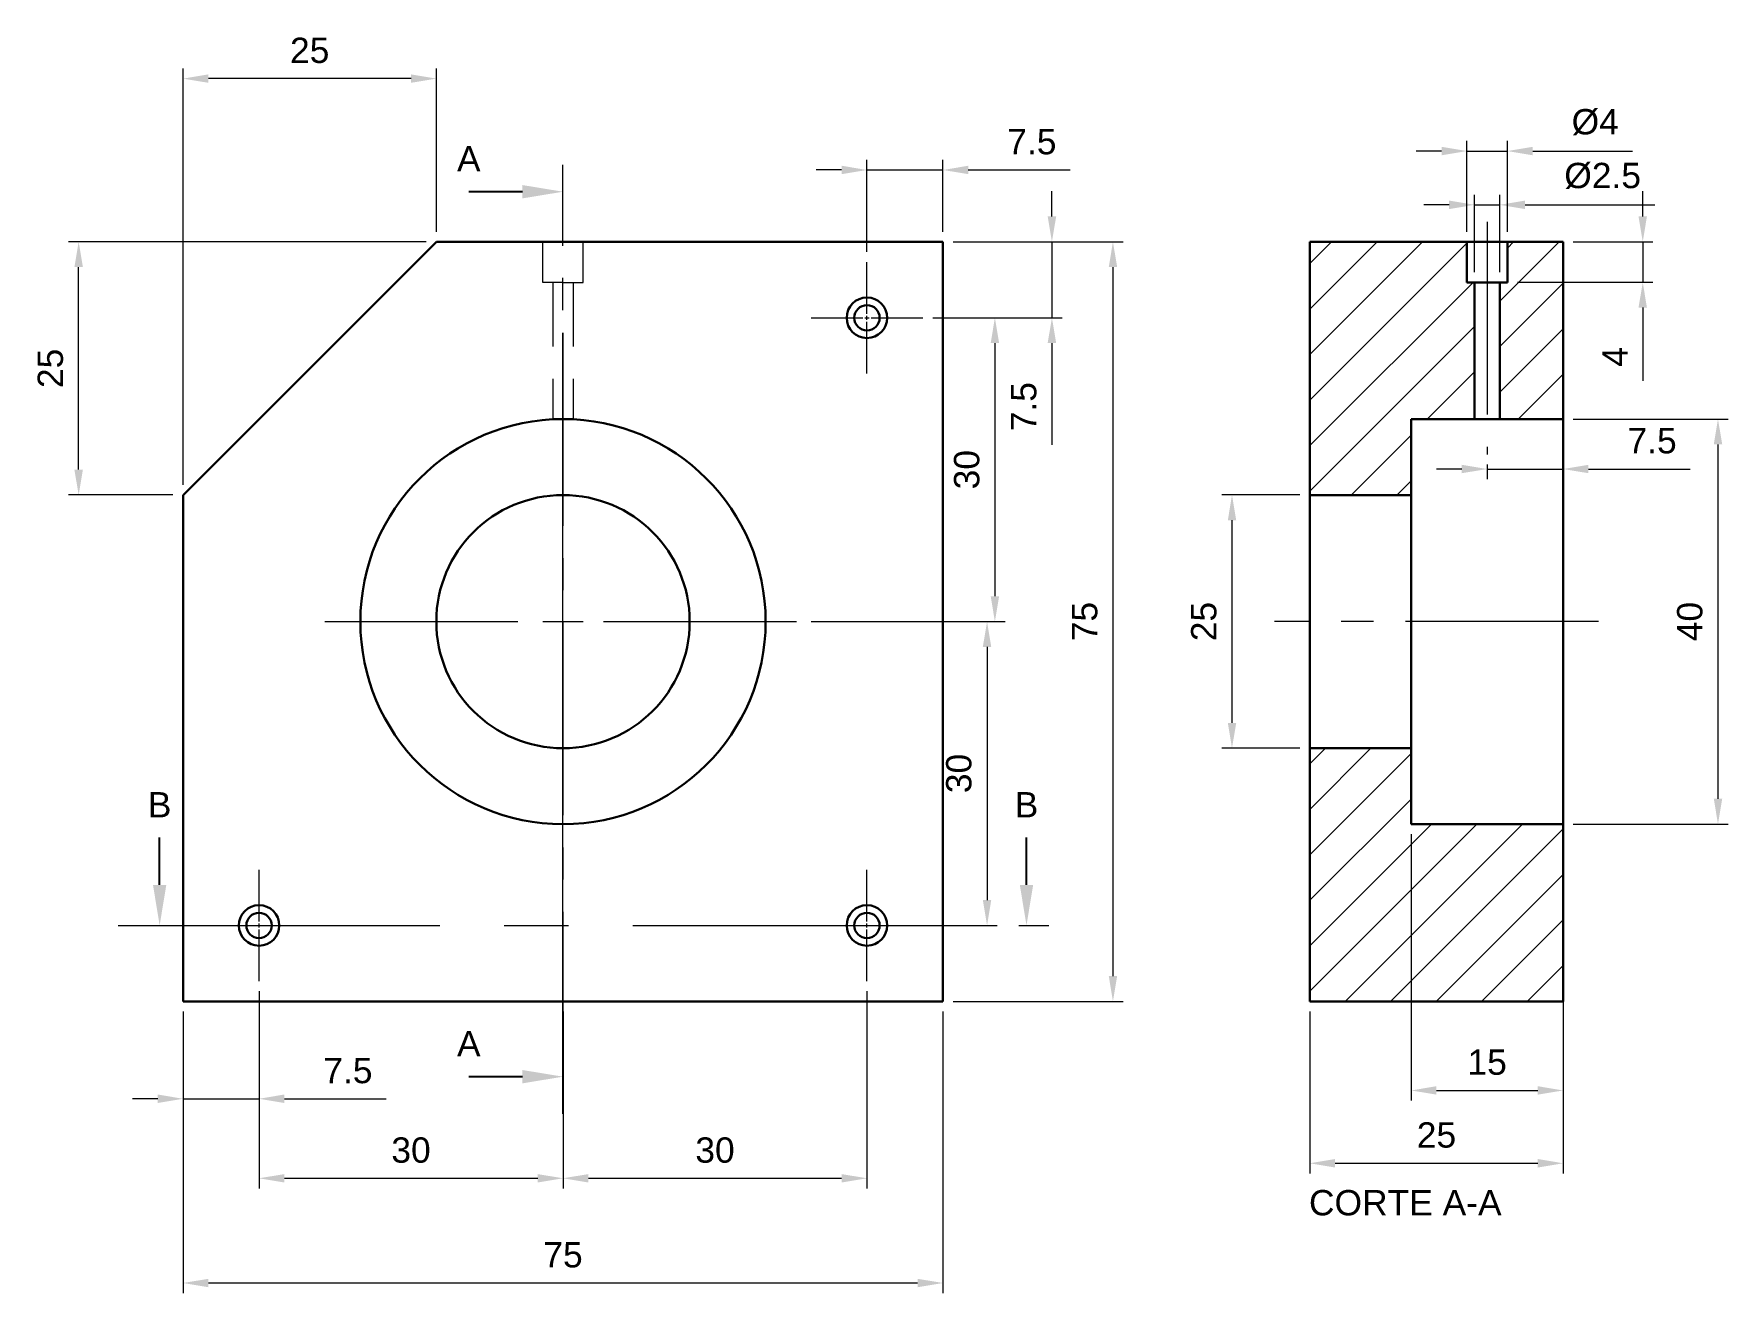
# Model space of a CAD drawing. Header units: millimetres. Extents: x 3311 to 5357, y 1656 to 1960.
# Drawn here: x 3311.4 to 3478.6, y 1717.1 to 1841.5 of the extents above.
import ezdxf
from ezdxf import colors
from ezdxf.entities.mleader import LeaderData, LeaderLine
from ezdxf.math import Vec2, Vec3

# ---------------------------------------------------------------- set-up
doc = ezdxf.new("R2010")
doc.units = ezdxf.units.MM
for name, pattern in [('CENTER', [50.8, 31.75, -6.35, 6.35, -6.35]), ('CENTER2', [28.575, 19.05, -3.175, 3.175, -3.175]), ('DASHED2', [9.525, 6.35, -3.175])]:
    doc.linetypes.add(name, pattern=pattern)
for name, color, linetype, lineweight in [('Centro', 1, 'CENTER', 5), ('CONTORNO 1', 3, 'Continuous', 30), ('COTA', 1, 'Continuous', 13), ('HACHURA', 1, 'Continuous', 13), ('TEXTO 1', 2, 'Continuous', 25), ('TRACEJADA', 1, 'DASHED2', 13)]:
    doc.layers.add(name, color=color, linetype=linetype, lineweight=lineweight)
doc.styles.get("Standard").update_dxf_attribs({"font": 'arial.ttf'})
doc.dimstyles.new('PADRÃO', dxfattribs={"dimtxt": 2.5, "dimasz": 2.5, "dimexe": 1, "dimexo": 1, "dimgap": 1.5, "dimtad": 1, "dimdsep": 46, "dimtxsty": 'Standard', "dimcen": 2.5, "dimclrd": 1, "dimclre": 1, "dimclrt": 2, "dimadec": 0, "dimazin": 2, "dimtfac": 1, "dimtmove": 0, "dimatfit": 3, "dimfxl": 0, "dimlwd": -1, "dimlwe": -1, "dimarcsym": 0})

# ---------------------------------------------------------------- blocks, each defined once
blk = doc.blocks.new('*U11')
at = {"layer": 'Centro', "color": 0, "linetype": 'CENTER2'}
blk.add_line((0, -34.75), (0, 34.75), dxfattribs=at)
blk = doc.blocks.new('*U12')
at = {"layer": 'Centro', "color": 0, "linetype": 'CENTER2'}
for p, q in [((0, 4), (0, 23.5)), ((-23.5, 0), (-4, 0)), ((4, 0), (23.5, 0)), ((0, -23.5), (0, -4))]:
    blk.add_line(p, q, dxfattribs=at)
at = {"layer": 'Centro', "color": 0, "linetype": 'Continuous'}
for p, q in [((0, -2), (0, 2)), ((-2, 0), (2, 0))]:
    blk.add_line(p, q, dxfattribs=at)
blk = doc.blocks.new('*U13')
at = {"layer": 'Centro', "color": 0, "linetype": 'CENTER2'}
blk.add_line((0, 34.75), (0, -34.75), dxfattribs=at)
blk = doc.blocks.new('*U14')
at = {"layer": 'Centro', "color": 0, "linetype": 'CENTER2'}
blk.add_line((0, -48.62), (0, 45.09), dxfattribs=at)
blk = doc.blocks.new('*U16')
at = {"layer": 'Centro', "color": 0, "linetype": 'CENTER2'}
for p, q in [((0, 0.4), (0, 5.5)), ((-5.5, 0), (-0.4, 0)), ((0.4, 0), (5.5, 0)), ((0, -5.5), (0, -0.4))]:
    blk.add_line(p, q, dxfattribs=at)
at = {"layer": 'Centro', "color": 0, "linetype": 'Continuous'}
for p, q in [((-0.2, 0), (0.2, 0)), ((0, -0.2), (0, 0.2))]:
    blk.add_line(p, q, dxfattribs=at)
blk = doc.blocks.new('*U17')
at = {"layer": 'Centro', "color": 0, "linetype": 'CENTER2'}
for p, q in [((0, 0.4), (0, 5.5)), ((-5.5, 0), (-0.4, 0)), ((0.4, 0), (5.5, 0)), ((0, -5.5), (0, -0.4))]:
    blk.add_line(p, q, dxfattribs=at)
at = {"layer": 'Centro', "color": 0, "linetype": 'Continuous'}
for p, q in [((-0.2, 0), (0.2, 0)), ((0, -0.2), (0, 0.2))]:
    blk.add_line(p, q, dxfattribs=at)
blk = doc.blocks.new('*U18')
at = {"layer": 'Centro', "color": 0, "linetype": 'CENTER2'}
for p, q in [((0, 0.4), (0, 5.5)), ((-5.5, 0), (-0.4, 0)), ((0.4, 0), (5.5, 0)), ((0, -5.5), (0, -0.4))]:
    blk.add_line(p, q, dxfattribs=at)
at = {"layer": 'Centro', "color": 0, "linetype": 'Continuous'}
for p, q in [((-0.2, 0), (0.2, 0)), ((0, -0.2), (0, 0.2))]:
    blk.add_line(p, q, dxfattribs=at)
blk = doc.blocks.new('*U19')
at = {"layer": 'Centro', "color": 0, "linetype": 'CENTER2'}
blk.add_line((16, 0), (-16, 0), dxfattribs=at)
blk = doc.blocks.new('*U21')
at = {"layer": 'Centro', "color": 0, "linetype": 'CENTER2'}
blk.add_line((0, 12.74), (0, -10.25), dxfattribs=at)
blk = doc.blocks.new('*D23')
at = {"layer": 'COTA', "color": 1}
for p, q in [((3326.1, 1744.92), (3326.1, 1717.11)), ((3401.1, 1744.92), (3401.1, 1717.11)), ((3328.6, 1718.11), (3398.6, 1718.11))]:
    blk.add_line(p, q, dxfattribs=at)
for points in [[(3328.6, 1718.52), (3328.6, 1717.69), (3326.1, 1718.11)], [(3398.6, 1718.52), (3398.6, 1717.69), (3401.1, 1718.11)]]:
    blk.add_solid(points, dxfattribs=at)
at = {"layer": 'Defpoints', "color": 0}
for p in [(3326.1, 1745.92), (3401.1, 1745.92), (3401.1, 1718.11)]:
    blk.add_point(p, dxfattribs=at)
at = {"layer": 'COTA', "color": 2, "insert": (3363.6, 1720.88), "char_height": 2.5, "attachment_point": 5}
blk.add_mtext('75', dxfattribs=at)
blk = doc.blocks.new('*D24')
at = {"layer": 'COTA', "color": 1}
for p, q in [((3333.6, 1746.92), (3333.6, 1727.45)), ((3363.6, 1744.92), (3363.6, 1727.45)), ((3336.1, 1728.45), (3361.1, 1728.45))]:
    blk.add_line(p, q, dxfattribs=at)
for points in [[(3336.1, 1728.86), (3336.1, 1728.03), (3333.6, 1728.45)], [(3361.1, 1728.86), (3361.1, 1728.03), (3363.6, 1728.45)]]:
    blk.add_solid(points, dxfattribs=at)
at = {"layer": 'Defpoints', "color": 0}
for p in [(3333.6, 1747.92), (3363.6, 1745.92), (3363.6, 1728.45)]:
    blk.add_point(p, dxfattribs=at)
at = {"layer": 'COTA', "color": 2, "insert": (3348.6, 1731.22), "char_height": 2.5, "attachment_point": 5}
blk.add_mtext('30', dxfattribs=at)
blk = doc.blocks.new('*D25')
at = {"layer": 'COTA', "color": 1}
for p, q in [((3393.6, 1746.92), (3393.6, 1727.45)), ((3363.6, 1744.92), (3363.6, 1727.45)), ((3366.1, 1728.45), (3391.1, 1728.45))]:
    blk.add_line(p, q, dxfattribs=at)
for points in [[(3366.1, 1728.86), (3366.1, 1728.03), (3363.6, 1728.45)], [(3391.1, 1728.86), (3391.1, 1728.03), (3393.6, 1728.45)]]:
    blk.add_solid(points, dxfattribs=at)
at = {"layer": 'Defpoints', "color": 0}
for p in [(3393.6, 1747.92), (3363.6, 1745.92), (3393.6, 1728.45)]:
    blk.add_point(p, dxfattribs=at)
at = {"layer": 'COTA', "color": 2, "insert": (3378.6, 1731.22), "char_height": 2.5, "attachment_point": 5}
blk.add_mtext('30', dxfattribs=at)
blk = doc.blocks.new('*D26')
at = {"layer": 'COTA', "color": 1}
for p, q in [((3333.6, 1746.92), (3333.6, 1735.3)), ((3326.1, 1744.92), (3326.1, 1735.3)), ((3323.6, 1736.3), (3321.1, 1736.3)), ((3326.1, 1736.3), (3333.6, 1736.3)), ((3336.1, 1736.3), (3346.15, 1736.3))]:
    blk.add_line(p, q, dxfattribs=at)
for points in [[(3323.6, 1736.72), (3323.6, 1735.88), (3326.1, 1736.3)], [(3336.1, 1736.72), (3336.1, 1735.88), (3333.6, 1736.3)]]:
    blk.add_solid(points, dxfattribs=at)
at = {"layer": 'Defpoints', "color": 0}
for p in [(3333.6, 1747.92), (3326.1, 1745.92), (3333.6, 1736.3)]:
    blk.add_point(p, dxfattribs=at)
at = {"layer": 'COTA', "color": 2, "insert": (3342.37, 1739.07), "char_height": 2.5, "attachment_point": 5}
blk.add_mtext('7.5', dxfattribs=at)
blk = doc.blocks.new('*D27')
at = {"layer": 'COTA', "color": 1}
for p, q in [((3350.1, 1820.92), (3314.8, 1820.92)), ((3315.8, 1798.42), (3315.8, 1818.42)), ((3325.1, 1795.92), (3314.8, 1795.92))]:
    blk.add_line(p, q, dxfattribs=at)
for points in [[(3315.38, 1818.42), (3316.22, 1818.42), (3315.8, 1820.92)], [(3315.38, 1798.42), (3316.22, 1798.42), (3315.8, 1795.92)]]:
    blk.add_solid(points, dxfattribs=at)
at = {"layer": 'Defpoints', "color": 0}
for p in [(3315.8, 1820.92), (3351.1, 1820.92), (3326.1, 1795.92)]:
    blk.add_point(p, dxfattribs=at)
at = {"layer": 'COTA', "color": 2, "insert": (3313.02, 1808.42), "char_height": 2.5, "attachment_point": 5, "rotation": 90}
blk.add_mtext('25', dxfattribs=at)
blk = doc.blocks.new('*D28')
at = {"layer": 'COTA', "color": 1}
for p, q in [((3326.1, 1796.92), (3326.1, 1838.03)), ((3351.1, 1821.92), (3351.1, 1838.03)), ((3348.6, 1837.03), (3328.6, 1837.03))]:
    blk.add_line(p, q, dxfattribs=at)
for points in [[(3328.6, 1837.45), (3328.6, 1836.62), (3326.1, 1837.03)], [(3348.6, 1837.45), (3348.6, 1836.62), (3351.1, 1837.03)]]:
    blk.add_solid(points, dxfattribs=at)
at = {"layer": 'Defpoints', "color": 0}
for p in [(3326.1, 1837.03), (3351.1, 1820.92), (3326.1, 1795.92)]:
    blk.add_point(p, dxfattribs=at)
at = {"layer": 'COTA', "color": 2, "insert": (3338.6, 1839.81), "char_height": 2.5, "attachment_point": 5}
blk.add_mtext('25', dxfattribs=at)
blk = doc.blocks.new('*D29')
at = {"layer": 'COTA', "color": 1}
for p, q in [((3391.1, 1828.01), (3388.6, 1828.01)), ((3393.6, 1819.92), (3393.6, 1829.01)), ((3393.6, 1828.01), (3401.1, 1828.01)), ((3401.1, 1821.92), (3401.1, 1829.01)), ((3403.6, 1828.01), (3413.65, 1828.01))]:
    blk.add_line(p, q, dxfattribs=at)
for points in [[(3391.1, 1828.43), (3391.1, 1827.6), (3393.6, 1828.01)], [(3403.6, 1828.43), (3403.6, 1827.6), (3401.1, 1828.01)]]:
    blk.add_solid(points, dxfattribs=at)
at = {"layer": 'Defpoints', "color": 0}
for p in [(3401.1, 1828.01), (3401.1, 1820.92), (3393.6, 1818.92)]:
    blk.add_point(p, dxfattribs=at)
at = {"layer": 'COTA', "color": 2, "insert": (3409.87, 1830.79), "char_height": 2.5, "attachment_point": 5}
blk.add_mtext('7.5', dxfattribs=at)
blk = doc.blocks.new('*D30')
at = {"layer": 'COTA', "color": 1}
for p, q in [((3411.85, 1823.42), (3411.85, 1825.92)), ((3402.1, 1820.92), (3412.85, 1820.92)), ((3411.85, 1820.92), (3411.85, 1813.42)), ((3400.1, 1813.42), (3412.85, 1813.42)), ((3411.85, 1810.92), (3411.85, 1800.87))]:
    blk.add_line(p, q, dxfattribs=at)
for points in [[(3411.43, 1823.42), (3412.27, 1823.42), (3411.85, 1820.92)], [(3411.43, 1810.92), (3412.27, 1810.92), (3411.85, 1813.42)]]:
    blk.add_solid(points, dxfattribs=at)
at = {"layer": 'Defpoints', "color": 0}
for p in [(3401.1, 1820.92), (3399.1, 1813.42), (3411.85, 1813.42)]:
    blk.add_point(p, dxfattribs=at)
at = {"layer": 'COTA', "color": 2, "insert": (3409.08, 1804.64), "char_height": 2.5, "attachment_point": 5, "rotation": 90}
blk.add_mtext('7.5', dxfattribs=at)
blk = doc.blocks.new('*D31')
at = {"layer": 'COTA', "color": 1}
for p, q in [((3400.1, 1813.42), (3407.22, 1813.42)), ((3406.22, 1810.92), (3406.22, 1785.92)), ((3388.1, 1783.42), (3407.22, 1783.42))]:
    blk.add_line(p, q, dxfattribs=at)
for points in [[(3405.81, 1810.92), (3406.64, 1810.92), (3406.22, 1813.42)], [(3405.81, 1785.92), (3406.64, 1785.92), (3406.22, 1783.42)]]:
    blk.add_solid(points, dxfattribs=at)
at = {"layer": 'Defpoints', "color": 0}
for p in [(3399.1, 1813.42), (3387.1, 1783.42), (3406.22, 1783.42)]:
    blk.add_point(p, dxfattribs=at)
at = {"layer": 'COTA', "color": 2, "insert": (3403.45, 1798.42), "char_height": 2.5, "attachment_point": 5, "rotation": 90}
blk.add_mtext('30', dxfattribs=at)
blk = doc.blocks.new('*D32')
at = {"layer": 'COTA', "color": 1}
for p, q in [((3388.1, 1783.42), (3406.45, 1783.42)), ((3405.45, 1780.92), (3405.45, 1755.92)), ((3400.1, 1753.42), (3406.45, 1753.42))]:
    blk.add_line(p, q, dxfattribs=at)
for points in [[(3405.03, 1780.92), (3405.86, 1780.92), (3405.45, 1783.42)], [(3405.03, 1755.92), (3405.86, 1755.92), (3405.45, 1753.42)]]:
    blk.add_solid(points, dxfattribs=at)
at = {"layer": 'Defpoints', "color": 0}
for p in [(3387.1, 1783.42), (3399.1, 1753.42), (3405.45, 1753.42)]:
    blk.add_point(p, dxfattribs=at)
at = {"layer": 'COTA', "color": 2, "insert": (3402.67, 1768.42), "char_height": 2.5, "attachment_point": 5, "rotation": 90}
blk.add_mtext('30', dxfattribs=at)
blk = doc.blocks.new('*D33')
at = {"layer": 'COTA', "color": 1}
for p, q in [((3402.1, 1820.92), (3418.87, 1820.92)), ((3417.87, 1818.42), (3417.87, 1748.42)), ((3402.1, 1745.92), (3418.87, 1745.92))]:
    blk.add_line(p, q, dxfattribs=at)
for points in [[(3417.46, 1818.42), (3418.29, 1818.42), (3417.87, 1820.92)], [(3417.46, 1748.42), (3418.29, 1748.42), (3417.87, 1745.92)]]:
    blk.add_solid(points, dxfattribs=at)
at = {"layer": 'Defpoints', "color": 0}
for p in [(3401.1, 1820.92), (3401.1, 1745.92), (3417.87, 1745.92)]:
    blk.add_point(p, dxfattribs=at)
at = {"layer": 'COTA', "color": 2, "insert": (3415.1, 1783.42), "char_height": 2.5, "attachment_point": 5, "rotation": 90}
blk.add_mtext('75', dxfattribs=at)
blk = doc.blocks.new('*D34')
at = {"layer": 'COTA', "color": 1}
for p, q in [((3437.3, 1744.92), (3437.3, 1728.93)), ((3462.3, 1744.92), (3462.3, 1728.93)), ((3439.8, 1729.93), (3459.8, 1729.93))]:
    blk.add_line(p, q, dxfattribs=at)
for points in [[(3439.8, 1730.35), (3439.8, 1729.51), (3437.3, 1729.93)], [(3459.8, 1730.35), (3459.8, 1729.51), (3462.3, 1729.93)]]:
    blk.add_solid(points, dxfattribs=at)
at = {"layer": 'Defpoints', "color": 0}
for p in [(3437.3, 1745.92), (3462.3, 1745.92), (3462.3, 1729.93)]:
    blk.add_point(p, dxfattribs=at)
at = {"layer": 'COTA', "color": 2, "insert": (3449.8, 1732.71), "char_height": 2.5, "attachment_point": 5}
blk.add_mtext('25', dxfattribs=at)
blk = doc.blocks.new('*D35')
at = {"layer": 'COTA', "color": 1}
for p, q in [((3447.3, 1762.42), (3447.3, 1736.12)), ((3462.3, 1762.42), (3462.3, 1736.12)), ((3449.8, 1737.12), (3459.8, 1737.12))]:
    blk.add_line(p, q, dxfattribs=at)
for points in [[(3449.8, 1737.54), (3449.8, 1736.71), (3447.3, 1737.12)], [(3459.8, 1737.54), (3459.8, 1736.71), (3462.3, 1737.12)]]:
    blk.add_solid(points, dxfattribs=at)
at = {"layer": 'Defpoints', "color": 0}
for p in [(3447.3, 1763.42), (3462.3, 1763.42), (3462.3, 1737.12)]:
    blk.add_point(p, dxfattribs=at)
at = {"layer": 'COTA', "color": 2, "insert": (3454.8, 1739.9), "char_height": 2.5, "attachment_point": 5}
blk.add_mtext('15', dxfattribs=at)
blk = doc.blocks.new('*D37')
at = {"layer": 'COTA', "color": 1}
for p, q in [((3470.16, 1823.42), (3470.16, 1825.92)), ((3463.3, 1820.92), (3471.16, 1820.92)), ((3470.16, 1820.92), (3470.16, 1816.92)), ((3457.8, 1816.92), (3471.16, 1816.92)), ((3470.16, 1814.42), (3470.16, 1807.19))]:
    blk.add_line(p, q, dxfattribs=at)
for points in [[(3469.74, 1823.42), (3470.57, 1823.42), (3470.16, 1820.92)], [(3469.74, 1814.42), (3470.57, 1814.42), (3470.16, 1816.92)]]:
    blk.add_solid(points, dxfattribs=at)
at = {"layer": 'Defpoints', "color": 0}
for p in [(3462.3, 1820.92), (3456.8, 1816.92), (3470.16, 1816.92)]:
    blk.add_point(p, dxfattribs=at)
at = {"layer": 'COTA', "color": 2, "insert": (3467.41, 1809.55), "char_height": 2.5, "attachment_point": 5, "rotation": 90}
blk.add_mtext('4', dxfattribs=at)
blk = doc.blocks.new('*D38')
at = {"layer": 'COTA', "color": 1}
for p, q in [((3452.3, 1798.48), (3449.8, 1798.48)), ((3454.8, 1798.92), (3454.8, 1797.48)), ((3454.8, 1798.48), (3462.3, 1798.48)), ((3462.3, 1798.92), (3462.3, 1797.48)), ((3464.8, 1798.48), (3474.85, 1798.48))]:
    blk.add_line(p, q, dxfattribs=at)
for points in [[(3452.3, 1798.9), (3452.3, 1798.07), (3454.8, 1798.48)], [(3464.8, 1798.9), (3464.8, 1798.07), (3462.3, 1798.48)]]:
    blk.add_solid(points, dxfattribs=at)
at = {"layer": 'Defpoints', "color": 0}
for p in [(3454.8, 1799.92), (3462.3, 1799.92), (3462.3, 1798.48)]:
    blk.add_point(p, dxfattribs=at)
at = {"layer": 'COTA', "color": 2, "insert": (3471.08, 1801.26), "char_height": 2.5, "attachment_point": 5}
blk.add_mtext('7.5', dxfattribs=at)
blk = doc.blocks.new('*D39')
at = {"layer": 'COTA', "color": 1}
for p, q in [((3452.8, 1821.92), (3452.8, 1830.88)), ((3456.8, 1821.92), (3456.8, 1830.88)), ((3450.3, 1829.88), (3447.8, 1829.88)), ((3452.8, 1829.88), (3456.8, 1829.88)), ((3459.3, 1829.88), (3469.15, 1829.88))]:
    blk.add_line(p, q, dxfattribs=at)
for points in [[(3450.3, 1830.3), (3450.3, 1829.46), (3452.8, 1829.88)], [(3459.3, 1830.3), (3459.3, 1829.46), (3456.8, 1829.88)]]:
    blk.add_solid(points, dxfattribs=at)
at = {"layer": 'Defpoints', "color": 0}
for p in [(3456.8, 1829.88), (3452.8, 1820.92), (3456.8, 1820.92)]:
    blk.add_point(p, dxfattribs=at)
at = {"layer": 'COTA', "color": 2, "insert": (3465.47, 1832.73), "char_height": 2.5, "attachment_point": 5}
blk.add_mtext('%%C4', dxfattribs=at)
blk = doc.blocks.new('*D40')
at = {"layer": 'COTA', "color": 1}
for p, q in [((3451.05, 1824.57), (3448.55, 1824.57)), ((3453.55, 1817.92), (3453.55, 1825.57)), ((3453.55, 1824.57), (3456.05, 1824.57)), ((3456.05, 1817.92), (3456.05, 1825.57)), ((3458.55, 1824.57), (3471.34, 1824.57))]:
    blk.add_line(p, q, dxfattribs=at)
for points in [[(3451.05, 1824.99), (3451.05, 1824.15), (3453.55, 1824.57)], [(3458.55, 1824.99), (3458.55, 1824.15), (3456.05, 1824.57)]]:
    blk.add_solid(points, dxfattribs=at)
at = {"layer": 'Defpoints', "color": 0}
for p in [(3456.05, 1824.57), (3453.55, 1816.92), (3456.05, 1816.92)]:
    blk.add_point(p, dxfattribs=at)
at = {"layer": 'COTA', "color": 2, "insert": (3466.2, 1827.42), "char_height": 2.5, "attachment_point": 5}
blk.add_mtext('%%C2.5', dxfattribs=at)
blk = doc.blocks.new('*D41')
at = {"layer": 'COTA', "color": 1}
for p, q in [((3463.3, 1803.42), (3478.58, 1803.42)), ((3477.58, 1800.92), (3477.58, 1765.92)), ((3463.3, 1763.42), (3478.58, 1763.42))]:
    blk.add_line(p, q, dxfattribs=at)
for points in [[(3477.17, 1800.92), (3478, 1800.92), (3477.58, 1803.42)], [(3477.17, 1765.92), (3478, 1765.92), (3477.58, 1763.42)]]:
    blk.add_solid(points, dxfattribs=at)
at = {"layer": 'Defpoints', "color": 0}
for p in [(3462.3, 1803.42), (3462.3, 1763.42), (3477.58, 1763.42)]:
    blk.add_point(p, dxfattribs=at)
at = {"layer": 'COTA', "color": 2, "insert": (3474.81, 1783.42), "char_height": 2.5, "attachment_point": 5, "rotation": 90}
blk.add_mtext('40', dxfattribs=at)
blk = doc.blocks.new('*D42')
at = {"layer": 'COTA', "color": 1}
for p, q in [((3436.3, 1795.92), (3428.62, 1795.92)), ((3429.62, 1793.42), (3429.62, 1773.42)), ((3436.3, 1770.92), (3428.62, 1770.92))]:
    blk.add_line(p, q, dxfattribs=at)
for points in [[(3429.21, 1793.42), (3430.04, 1793.42), (3429.62, 1795.92)], [(3429.21, 1773.42), (3430.04, 1773.42), (3429.62, 1770.92)]]:
    blk.add_solid(points, dxfattribs=at)
at = {"layer": 'Defpoints', "color": 0}
for p in [(3437.3, 1795.92), (3429.62, 1770.92), (3437.3, 1770.92)]:
    blk.add_point(p, dxfattribs=at)
at = {"layer": 'COTA', "color": 2, "insert": (3426.85, 1783.42), "char_height": 2.5, "attachment_point": 5, "rotation": 90}
blk.add_mtext('25', dxfattribs=at)

msp = doc.modelspace()

# ---------------------------------------------------------------- hatches: boundary and pattern name
at = {"layer": 'HACHURA'}
h = msp.add_hatch(dxfattribs=at)
h.set_pattern_fill('ANSI31', color=256)
h.set_pattern_definition([(45, (-42.808, 0), (-2.245064, 2.245064), [])])
h.paths.add_polyline_path([(3453.55, 1803.416), (3453.55, 1816.916), (3452.8, 1816.916), (3452.8, 1820.916), (3437.3, 1820.916), (3437.3, 1795.916), (3447.3, 1795.916), (3447.3, 1803.416)])
h.paths.add_polyline_path([(3462.3, 1820.916), (3456.8, 1820.916), (3456.8, 1816.916), (3456.05, 1816.916), (3456.05, 1803.416), (3462.3, 1803.416)])
h.paths.add_polyline_path([(3447.3, 1763.416), (3447.3, 1770.916), (3437.3, 1770.916), (3437.3, 1745.916), (3462.3, 1745.916), (3462.3, 1763.416)])

# ---------------------------------------------------------------- linework, layer by layer
at = {"layer": 'Centro'}
msp.add_line((3319.684, 1753.416), (3411.531, 1753.416), dxfattribs=at)
at = {"layer": 'CONTORNO 1'}
for p, q in [((3326.099, 1795.916), (3351.099, 1820.916)), ((3401.099, 1820.916), (3351.099, 1820.916)), ((3401.099, 1745.916), (3401.099, 1820.916)), ((3437.3, 1820.916), (3437.3, 1745.916)), ((3462.3, 1820.916), (3437.3, 1820.916)), ((3452.8, 1820.916), (3452.8, 1816.916)), ((3456.8, 1820.916), (3456.8, 1816.916)), ((3462.3, 1745.916), (3462.3, 1820.916)), ((3456.8, 1816.916), (3452.8, 1816.916)), ((3453.55, 1816.916), (3453.55, 1803.416)), ((3456.05, 1816.916), (3456.05, 1803.416)), ((3447.3, 1803.416), (3447.3, 1763.416)), ((3447.3, 1803.416), (3462.3, 1803.416)), ((3326.099, 1795.916), (3326.099, 1745.916)), ((3437.3, 1795.916), (3447.3, 1795.916)), ((3437.3, 1770.916), (3447.3, 1770.916)), ((3447.3, 1763.416), (3462.3, 1763.416)), ((3326.099, 1745.916), (3401.099, 1745.916)), ((3437.3, 1745.916), (3462.3, 1745.916))]:
    msp.add_line(p, q, dxfattribs=at)
for centre, radius in [((3393.599, 1813.416), 2), ((3393.599, 1813.416), 1.25), ((3363.599, 1783.416), 20), ((3363.599, 1783.416), 12.5), ((3333.599, 1753.416), 2), ((3333.599, 1753.416), 1.25), ((3393.599, 1753.416), 2), ((3393.599, 1753.416), 1.25)]:
    msp.add_circle(centre, radius, dxfattribs=at)
at = {"layer": 'TRACEJADA'}
for p, q in [((3361.599, 1816.916), (3361.599, 1820.916)), ((3365.599, 1816.916), (3365.599, 1820.916)), ((3363.599, 1816.916), (3361.599, 1816.916)), ((3362.599, 1816.916), (3362.599, 1803.416)), ((3363.599, 1816.916), (3365.599, 1816.916)), ((3364.599, 1816.916), (3364.599, 1803.416))]:
    msp.add_line(p, q, dxfattribs=at)

# ---------------------------------------------------------------- block references
at = {"layer": 'Centro', "linetype": 'CENTER2'}
for name, p in [('*U14', (3363.599, 1783.416)), ('*U21', (3454.8, 1810.166)), ('*U18', (3393.599, 1813.416)), ('*U11', (3363.599, 1777.166)), ('*U13', (3363.599, 1777.166)), ('*U12', (3363.599, 1783.416)), ('*U19', (3449.8, 1783.416)), ('*U17', (3333.599, 1753.416)), ('*U16', (3393.599, 1753.416))]:
    msp.add_blockref(name, p, dxfattribs=at)

# ---------------------------------------------------------------- texts
at = {"layer": 'TEXTO 1', "insert": (3435.968, 1727.288), "char_height": 2.5, "attachment_point": 1}
msp.add_mtext_dynamic_manual_height_columns('{\\W1.288224; }CORTE A-A{\\H1.51774x; }', width=74.98, gutter_width=653.196, heights=[0], dxfattribs=at)

# ---------------------------------------------------------------- dimensions: what is measured, and where the dimension line sits
at = {"layer": 'COTA'}
for base, p1, p2, picture, middle in [((3326.099, 1837.034), (3351.099, 1820.916), (3326.099, 1795.916), '*D28', (3338.599, 1839.811)), ((3401.099, 1828.015), (3393.599, 1818.916), (3401.099, 1820.916), '*D29', (3409.874, 1830.786)), ((3462.3, 1798.485), (3454.8, 1799.916), (3462.3, 1799.916), '*D38', (3471.075, 1801.256)), ((3462.3, 1737.124), (3447.3, 1763.416), (3462.3, 1763.416), '*D35', (3454.8, 1739.901)), ((3333.599, 1736.3), (3326.099, 1745.916), (3333.599, 1747.916), '*D26', (3342.374, 1739.071)), ((3363.599, 1728.447), (3333.599, 1747.916), (3363.599, 1745.916), '*D24', (3348.599, 1731.225)), ((3393.599, 1728.447), (3363.599, 1745.916), (3393.599, 1747.916), '*D25', (3378.599, 1731.225)), ((3401.099, 1718.108), (3326.099, 1745.916), (3401.099, 1745.916), '*D23', (3363.599, 1720.879)), ((3462.3, 1729.93), (3437.3, 1745.916), (3462.3, 1745.916), '*D34', (3449.8, 1732.706))]:
    dim = msp.add_linear_dim(base=base, p1=p1, p2=p2, dimstyle='PADRÃO', dxfattribs=at)
    dim.commit()
    dim.dimension.update_dxf_attribs({"geometry": picture, "text_midpoint": middle})
for base, p1, p2, picture, middle in [((3456.8, 1829.879), (3452.8, 1820.916), (3456.8, 1820.916), '*D39', (3465.474, 1832.725)), ((3456.05, 1824.571), (3453.55, 1816.916), (3456.05, 1816.916), '*D40', (3466.195, 1827.418))]:
    dim = msp.add_linear_dim(base=base, p1=p1, p2=p2, text='%%C<>', dimstyle='PADRÃO', dxfattribs=at)
    dim.commit()
    dim.dimension.update_dxf_attribs({"geometry": picture, "text_midpoint": middle})
for base, p1, p2, picture, middle in [((3411.85, 1813.416), (3401.099, 1820.916), (3399.099, 1813.416), '*D30', (3409.079, 1804.641)), ((3470.155, 1816.916), (3462.3, 1820.916), (3456.8, 1816.916), '*D37', (3467.405, 1809.551)), ((3315.799, 1820.916), (3326.099, 1795.916), (3351.099, 1820.916), '*D27', (3313.022, 1808.416)), ((3417.873, 1745.916), (3401.099, 1820.916), (3401.099, 1745.916), '*D33', (3415.102, 1783.416)), ((3406.224, 1783.416), (3399.099, 1813.416), (3387.099, 1783.416), '*D31', (3403.447, 1798.416)), ((3477.582, 1763.416), (3462.3, 1803.416), (3462.3, 1763.416), '*D41', (3474.806, 1783.416)), ((3429.624, 1770.916), (3437.3, 1795.916), (3437.3, 1770.916), '*D42', (3426.847, 1783.416)), ((3405.446, 1753.416), (3387.099, 1783.416), (3399.099, 1753.416), '*D32', (3402.669, 1768.416))]:
    dim = msp.add_linear_dim(base=base, p1=p1, p2=p2, angle=90, dimstyle='PADRÃO', dxfattribs=at)
    dim.commit()
    dim.dimension.update_dxf_attribs({"geometry": picture, "text_midpoint": middle})

# ---------------------------------------------------------------- leaders
ml = msp.add_multileader_mtext('Standard', dxfattribs=at)
ml.set_content('A', color=2)
ml.set_leader_properties()
ml.build(insert=Vec2(0, 0))
ml.multileader.update_dxf_attribs({"text_left_attachment_type": 4, "text_right_attachment_type": 0, "dogleg_length": 0})
ctx = ml.context
ctx.base_point, ctx.char_height, ctx.plane_origin = Vec3(3351.136, 1825.864), 2.5, Vec3(3363.599, 1825.864)
ctx.left_attachment, ctx.right_attachment, ctx.text_align_type = 4, 0, 1
notes = []
notes.append((ctx, [(0, (1, 1, 0), (3354.303, 1825.864), (1, 0), 0, [(0, [(3363.599, 1825.864)], 0, [])])]))
ctx.mtext.insert, ctx.mtext.alignment, ctx.mtext.flow_direction = Vec3(3354.303, 1830.364), 2, 5
ml = msp.add_multileader_mtext('Standard', dxfattribs=at)
ml.set_content('B', color=2)
ml.set_leader_properties()
ml.build(insert=Vec2(0, 0))
ml.multileader.update_dxf_attribs({"text_left_attachment_type": 4, "text_right_attachment_type": 0, "dogleg_length": 0})
ctx = ml.context
ctx.base_point, ctx.char_height, ctx.plane_origin = Vec3(3320.849, 1762.086), 2.5, Vec3(3323.793, 1753.416)
ctx.left_attachment, ctx.right_attachment, ctx.text_align_type = 4, 0, 1
notes.append((ctx, [(0, (1, 1, 0), (3323.793, 1762.086), (1, 0), 0, [(0, [(3323.793, 1753.416)], 0, [])])]))
ctx.mtext.insert, ctx.mtext.alignment, ctx.mtext.flow_direction = Vec3(3323.793, 1766.586), 2, 5
ml = msp.add_multileader_mtext('Standard', dxfattribs=at)
ml.set_content('B', color=2)
ml.set_leader_properties()
ml.build(insert=Vec2(0, 0))
ml.multileader.update_dxf_attribs({"text_left_attachment_type": 4, "text_right_attachment_type": 0, "dogleg_length": 0})
ctx = ml.context
ctx.base_point, ctx.char_height, ctx.plane_origin = Vec3(3406.396, 1762.086), 2.5, Vec3(3409.34, 1753.416)
ctx.left_attachment, ctx.right_attachment, ctx.text_align_type = 4, 0, 1
notes.append((ctx, [(0, (1, 1, 0), (3409.34, 1762.086), (1, 0), 0, [(0, [(3409.34, 1753.416)], 0, [])])]))
ctx.mtext.insert, ctx.mtext.alignment, ctx.mtext.flow_direction = Vec3(3409.34, 1766.586), 2, 5
ml = msp.add_multileader_mtext('Standard', dxfattribs=at)
ml.set_content('A', color=2)
ml.set_leader_properties()
ml.build(insert=Vec2(0, 0))
ml.multileader.update_dxf_attribs({"text_left_attachment_type": 4, "text_right_attachment_type": 0, "dogleg_length": 0})
ctx = ml.context
ctx.base_point, ctx.char_height, ctx.plane_origin = Vec3(3351.136, 1738.481), 2.5, Vec3(3363.599, 1738.481)
ctx.left_attachment, ctx.right_attachment, ctx.text_align_type = 4, 0, 1
notes.append((ctx, [(0, (1, 1, 0), (3354.303, 1738.481), (1, 0), 0, [(0, [(3363.599, 1738.481)], 0, [])])]))
ctx.mtext.insert, ctx.mtext.alignment, ctx.mtext.flow_direction = Vec3(3354.303, 1742.981), 2, 5
for ctx, leaders in notes:
    for number, flags, end, landing, length, lines in leaders:
        leader = LeaderData()
        leader.index, (leader.has_last_leader_line, leader.has_dogleg_vector, leader.attachment_direction) = number, flags
        leader.last_leader_point, leader.dogleg_vector, leader.dogleg_length = Vec3(end), Vec3(landing), length
        for number, points, colour, breaks in lines:
            line = LeaderLine()
            line.index, line.vertices, line.color, line.breaks = number, Vec3.list(points), colors.encode_raw_color(colour), breaks
            leader.lines.append(line)
        ctx.leaders.append(leader)

doc.saveas('drawing.dxf')
